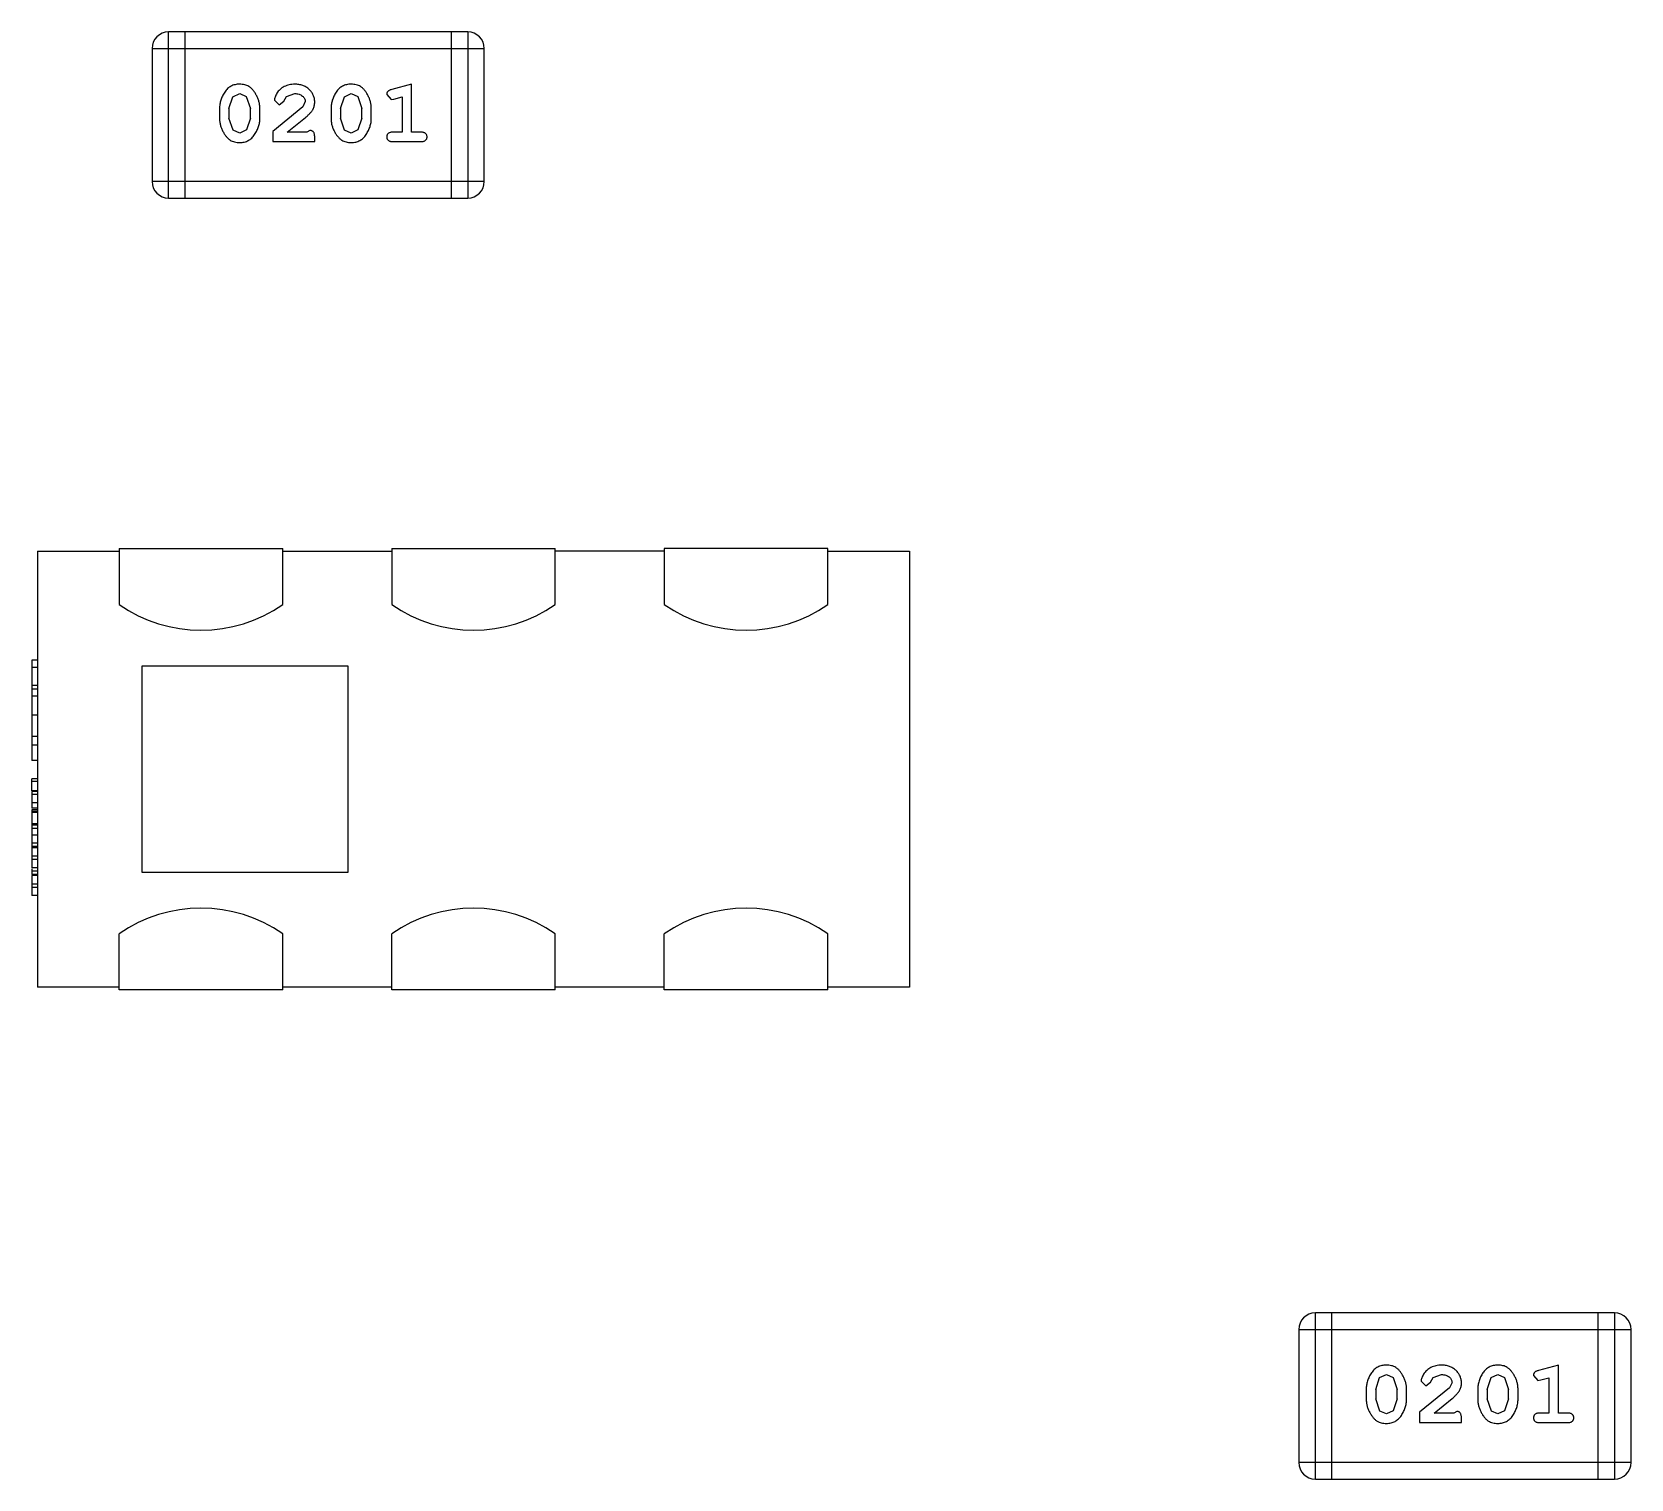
# Model space of a CAD drawing. Header units: inches. Extents: x 4.1 to 94, y -51.8 to -2.2.
# Drawn here: x 71.761 to 74.694, y -21.817 to -19.163 of the extents above; entities that cross this region are included whole.
import ezdxf

# ---------------------------------------------------------------- set-up
doc = ezdxf.new("R2010")
doc.units = ezdxf.units.IN
doc.header["$LTSCALE"] = 1.21
doc.header["$MEASUREMENT"] = 0
doc.layers.get('0').update_dxf_attribs({"linetype": 'CONTINUOUS'})
doc.layers.add('DIPLEXER-SMD_6P-L1_6-W0_8_LFD_1', color=7, linetype='CONTINUOUS')

msp = doc.modelspace()

# ---------------------------------------------------------------- linework, layer by layer
at = {"color": 7, "linetype": 'Continuous'}
for p, q in [((72.0113, -19.4674), (72.0113, -19.1626)), ((72.5599, -19.1626), (72.0113, -19.1626)), ((72.0417, -19.4674), (72.0417, -19.1626)), ((72.5294, -19.1626), (72.5294, -19.4674)), ((72.5599, -19.1626), (72.5599, -19.4674)), ((71.9808, -19.193), (71.9808, -19.4369)), ((71.9808, -19.193), (72.5904, -19.193)), ((72.5904, -19.4369), (72.5904, -19.193)), ((72.4571, -19.2583), (72.4205, -19.2682)), ((72.4571, -19.3464), (72.4571, -19.2583)), ((72.122, -19.3032), (72.1292, -19.2814)), ((72.1292, -19.2814), (72.1416, -19.2756)), ((72.1416, -19.2756), (72.1537, -19.2809)), ((72.1537, -19.2809), (72.1613, -19.3032)), ((72.2572, -19.2999), (72.2022, -19.3449)), ((72.2054, -19.2877), (72.2142, -19.2961)), ((72.2142, -19.2961), (72.2227, -19.2895)), ((72.2227, -19.2895), (72.2276, -19.281)), ((72.2276, -19.281), (72.2425, -19.2756)), ((72.262, -19.2902), (72.2572, -19.2999)), ((72.3265, -19.3032), (72.3337, -19.2814)), ((72.3337, -19.2814), (72.3461, -19.2756)), ((72.3461, -19.2756), (72.3582, -19.2809)), ((72.3582, -19.2809), (72.3658, -19.3032)), ((72.4114, -19.2774), (72.4193, -19.2866)), ((72.4193, -19.2866), (72.4247, -19.2856)), ((72.4247, -19.2856), (72.4398, -19.2815)), ((72.4398, -19.2815), (72.4398, -19.3464)), ((72.1047, -19.3029), (72.1047, -19.3207)), ((72.122, -19.3032), (72.122, -19.3204)), ((72.1296, -19.3427), (72.122, -19.3204)), ((72.1613, -19.3204), (72.1541, -19.3422)), ((72.1613, -19.3204), (72.1613, -19.3032)), ((72.1786, -19.3207), (72.1786, -19.3029)), ((72.229, -19.3464), (72.2625, -19.3194)), ((72.3092, -19.3029), (72.3092, -19.3207)), ((72.3265, -19.3032), (72.3265, -19.3204)), ((72.3341, -19.3427), (72.3265, -19.3204)), ((72.3658, -19.3204), (72.3586, -19.3422)), ((72.3658, -19.3204), (72.3658, -19.3032)), ((72.3831, -19.3207), (72.3831, -19.3029)), ((72.1418, -19.348), (72.1296, -19.3427)), ((72.1541, -19.3422), (72.1418, -19.348)), ((72.2022, -19.3449), (72.2022, -19.3637)), ((72.2651, -19.3464), (72.229, -19.3464)), ((72.2706, -19.3433), (72.2651, -19.3464)), ((72.2793, -19.3637), (72.2793, -19.3559)), ((72.3463, -19.348), (72.3341, -19.3427)), ((72.3586, -19.3422), (72.3463, -19.348)), ((72.4398, -19.3464), (72.4224, -19.3464)), ((72.4744, -19.3464), (72.4571, -19.3464)), ((72.2022, -19.3637), (72.2793, -19.3637)), ((72.4224, -19.3637), (72.4744, -19.3637)), ((72.5904, -19.4369), (71.9808, -19.4369)), ((72.0113, -19.4674), (72.5599, -19.4674)), ((74.1149, -21.8174), (74.1149, -21.5126)), ((74.6635, -21.5126), (74.1149, -21.5126)), ((74.1454, -21.8174), (74.1454, -21.5126)), ((74.633, -21.5126), (74.633, -21.8174)), ((74.6635, -21.5126), (74.6635, -21.8174)), ((74.0844, -21.543), (74.0844, -21.7869)), ((74.0844, -21.543), (74.694, -21.543)), ((74.694, -21.7869), (74.694, -21.543)), ((74.5607, -21.6083), (74.5241, -21.6182)), ((74.5607, -21.6964), (74.5607, -21.6083)), ((74.2256, -21.6532), (74.2328, -21.6314)), ((74.2328, -21.6314), (74.2452, -21.6256)), ((74.2452, -21.6256), (74.2574, -21.6309)), ((74.2574, -21.6309), (74.2649, -21.6532)), ((74.309, -21.6377), (74.3178, -21.6461)), ((74.3178, -21.6461), (74.3263, -21.6395)), ((74.3263, -21.6395), (74.3312, -21.631)), ((74.3312, -21.631), (74.3461, -21.6256)), ((74.3656, -21.6402), (74.3608, -21.6499)), ((74.4301, -21.6532), (74.4374, -21.6314)), ((74.4374, -21.6314), (74.4497, -21.6256)), ((74.4497, -21.6256), (74.4619, -21.6309)), ((74.4619, -21.6309), (74.4694, -21.6532)), ((74.5151, -21.6274), (74.5229, -21.6367)), ((74.5229, -21.6367), (74.5284, -21.6356)), ((74.5284, -21.6356), (74.5434, -21.6315)), ((74.5434, -21.6315), (74.5434, -21.6964)), ((74.2083, -21.6529), (74.2083, -21.6707)), ((74.2256, -21.6532), (74.2256, -21.6704)), ((74.2332, -21.6927), (74.2256, -21.6704)), ((74.2649, -21.6704), (74.2577, -21.6922)), ((74.2649, -21.6704), (74.2649, -21.6532)), ((74.2822, -21.6707), (74.2822, -21.6529)), ((74.3608, -21.6499), (74.3058, -21.6949)), ((74.3326, -21.6964), (74.3661, -21.6694)), ((74.4128, -21.6529), (74.4128, -21.6707)), ((74.4301, -21.6532), (74.4301, -21.6704)), ((74.4378, -21.6927), (74.4301, -21.6704)), ((74.4694, -21.6704), (74.4622, -21.6922)), ((74.4694, -21.6704), (74.4694, -21.6532)), ((74.4867, -21.6707), (74.4867, -21.6529)), ((74.2454, -21.698), (74.2332, -21.6927)), ((74.2577, -21.6922), (74.2454, -21.698)), ((74.3058, -21.6949), (74.3058, -21.7137)), ((74.3688, -21.6964), (74.3326, -21.6964)), ((74.3743, -21.6933), (74.3688, -21.6964)), ((74.3829, -21.7137), (74.3829, -21.7059)), ((74.4499, -21.698), (74.4378, -21.6927)), ((74.4622, -21.6922), (74.4499, -21.698)), ((74.5434, -21.6964), (74.5261, -21.6964)), ((74.578, -21.6964), (74.5607, -21.6964)), ((74.3058, -21.7137), (74.3829, -21.7137)), ((74.5261, -21.7137), (74.578, -21.7137)), ((74.694, -21.7869), (74.0844, -21.7869)), ((74.1149, -21.8174), (74.6635, -21.8174))]:
    msp.add_line(p, q, dxfattribs=at)
for centre, start, end in [((72.0113, -19.193), 90, 180), ((72.5599, -19.193), 0, 90), ((72.0113, -19.4369), 180, 270), ((72.5599, -19.4369), 270, 0), ((74.1149, -21.543), 90, 180), ((74.6635, -21.543), 0, 90), ((74.1149, -21.7869), 180, 270), ((74.6635, -21.7869), 270, 0)]:
    msp.add_arc(centre, 0.0305, start, end, dxfattribs=at)
for points, knots in [([(72.1415, -19.2583), (72.14, -19.2584), (72.1372, -19.2584), (72.1331, -19.2592), (72.1293, -19.2603), (72.1257, -19.2619), (72.1224, -19.2639), (72.1194, -19.2664), (72.1166, -19.2694), (72.1141, -19.2728), (72.1119, -19.2764), (72.11, -19.2801), (72.1083, -19.2838), (72.107, -19.2875), (72.1059, -19.2913), (72.1052, -19.2952), (72.1048, -19.299), (72.1047, -19.3016), (72.1047, -19.3029)], [0, 0, 0, 0, 0.06692, 0.130834, 0.19258, 0.252759, 0.312631, 0.373411, 0.436359, 0.501894, 0.568244, 0.632472, 0.69556, 0.757163, 0.818592, 0.878885, 0.939235, 1, 1, 1, 1]), ([(72.1786, -19.3029), (72.1786, -19.3019), (72.1785, -19.2997), (72.1783, -19.2965), (72.1777, -19.2934), (72.1771, -19.2903), (72.1761, -19.2872), (72.175, -19.2842), (72.1737, -19.2813), (72.1722, -19.2784), (72.1706, -19.2757), (72.169, -19.2731), (72.1673, -19.2708), (72.1657, -19.2687), (72.164, -19.2668), (72.1623, -19.2652), (72.1605, -19.2637), (72.1581, -19.2622), (72.155, -19.2606), (72.1508, -19.2593), (72.1463, -19.2585), (72.1431, -19.2584), (72.1415, -19.2583)], [0, 0, 0, 0, 0.049855, 0.099516, 0.148482, 0.19758, 0.246804, 0.296268, 0.346517, 0.397047, 0.446826, 0.49336, 0.537801, 0.579207, 0.617974, 0.654833, 0.689171, 0.722088, 0.786392, 0.853518, 0.924186, 1, 1, 1, 1]), ([(72.2426, -19.2583), (72.2409, -19.2584), (72.2376, -19.2585), (72.2326, -19.2594), (72.2279, -19.2608), (72.2234, -19.2628), (72.2192, -19.2652), (72.2156, -19.2681), (72.2124, -19.2713), (72.2099, -19.2749), (72.208, -19.2785), (72.2065, -19.2818), (72.2056, -19.2848), (72.2054, -19.2868), (72.2054, -19.2877)], [0, 0, 0, 0, 0.098286, 0.193983, 0.289056, 0.384352, 0.477435, 0.566197, 0.652355, 0.737986, 0.818188, 0.887401, 0.94802, 1, 1, 1, 1]), ([(72.2793, -19.2911), (72.2793, -19.29), (72.2792, -19.2878), (72.2787, -19.2845), (72.2779, -19.2814), (72.2768, -19.2785), (72.2753, -19.2756), (72.2735, -19.2729), (72.2714, -19.2703), (72.269, -19.2679), (72.2664, -19.2656), (72.2635, -19.2637), (72.2605, -19.262), (72.2573, -19.2606), (72.2539, -19.2596), (72.2503, -19.2589), (72.2465, -19.2584), (72.2439, -19.2584), (72.2426, -19.2583)], [0, 0, 0, 0, 0.060981, 0.120256, 0.178148, 0.236115, 0.293993, 0.352864, 0.413358, 0.476056, 0.539296, 0.602396, 0.665116, 0.728325, 0.792919, 0.859317, 0.928302, 1, 1, 1, 1]), ([(72.346, -19.2583), (72.3445, -19.2584), (72.3417, -19.2584), (72.3376, -19.2592), (72.3338, -19.2603), (72.3302, -19.2619), (72.3269, -19.2639), (72.3239, -19.2664), (72.3211, -19.2694), (72.3186, -19.2728), (72.3164, -19.2764), (72.3145, -19.2801), (72.3129, -19.2838), (72.3115, -19.2875), (72.3105, -19.2913), (72.3097, -19.2952), (72.3093, -19.299), (72.3092, -19.3016), (72.3092, -19.3029)], [0, 0, 0, 0, 0.06692, 0.130834, 0.19258, 0.252759, 0.312631, 0.373411, 0.436359, 0.501894, 0.568244, 0.632472, 0.69556, 0.757163, 0.818592, 0.878885, 0.939235, 1, 1, 1, 1]), ([(72.3831, -19.3029), (72.3831, -19.3019), (72.3831, -19.2997), (72.3828, -19.2965), (72.3822, -19.2934), (72.3816, -19.2903), (72.3806, -19.2872), (72.3795, -19.2842), (72.3782, -19.2813), (72.3767, -19.2784), (72.3751, -19.2757), (72.3735, -19.2731), (72.3718, -19.2708), (72.3702, -19.2687), (72.3685, -19.2668), (72.3668, -19.2652), (72.365, -19.2637), (72.3627, -19.2622), (72.3595, -19.2606), (72.3553, -19.2593), (72.3508, -19.2585), (72.3476, -19.2584), (72.346, -19.2583)], [0, 0, 0, 0, 0.049855, 0.099516, 0.148482, 0.19758, 0.246804, 0.296268, 0.346517, 0.397047, 0.446826, 0.49336, 0.537801, 0.579207, 0.617974, 0.654833, 0.689171, 0.722088, 0.786392, 0.853518, 0.924186, 1, 1, 1, 1]), ([(72.4205, -19.2682), (72.4196, -19.2685), (72.4181, -19.2689), (72.416, -19.2698), (72.4144, -19.2707), (72.4132, -19.2717), (72.4124, -19.2729), (72.4118, -19.2742), (72.4115, -19.2757), (72.4114, -19.2768), (72.4114, -19.2774)], [0, 0, 0, 0, 0.187321, 0.344927, 0.475328, 0.579604, 0.674244, 0.773631, 0.882025, 1, 1, 1, 1]), ([(72.2425, -19.2756), (72.2439, -19.2757), (72.2466, -19.2758), (72.2504, -19.2766), (72.2538, -19.278), (72.2567, -19.2799), (72.259, -19.2822), (72.2607, -19.2846), (72.2618, -19.2874), (72.2619, -19.2892), (72.262, -19.2902)], [0, 0, 0, 0, 0.156344, 0.299348, 0.4327, 0.561, 0.682299, 0.791883, 0.89611, 1, 1, 1, 1]), ([(72.2625, -19.3194), (72.2634, -19.3186), (72.2651, -19.3171), (72.2675, -19.3149), (72.2696, -19.3128), (72.2715, -19.3108), (72.2731, -19.3089), (72.2744, -19.3072), (72.2755, -19.3055), (72.2767, -19.3035), (72.2777, -19.3009), (72.2786, -19.2978), (72.2792, -19.2945), (72.2793, -19.2922), (72.2793, -19.2911)], [0, 0, 0, 0, 0.103002, 0.197728, 0.285279, 0.365235, 0.437224, 0.502446, 0.560545, 0.611446, 0.707576, 0.80349, 0.900532, 1, 1, 1, 1]), ([(72.1047, -19.3207), (72.1047, -19.3218), (72.1047, -19.3239), (72.105, -19.3271), (72.1055, -19.3302), (72.1062, -19.3333), (72.1071, -19.3363), (72.1082, -19.3393), (72.1095, -19.3423), (72.111, -19.3452), (72.1125, -19.3479), (72.1142, -19.3504), (72.1158, -19.3528), (72.1174, -19.3549), (72.1191, -19.3567), (72.1208, -19.3584), (72.1226, -19.3598), (72.1249, -19.3614), (72.1281, -19.363), (72.1323, -19.3643), (72.1369, -19.3652), (72.1401, -19.3653), (72.1417, -19.3653)], [0, 0, 0, 0, 0.049886, 0.09882, 0.148132, 0.19689, 0.246038, 0.295176, 0.345305, 0.395692, 0.445312, 0.491875, 0.535813, 0.577009, 0.616081, 0.652689, 0.687585, 0.720206, 0.785062, 0.85223, 0.923759, 1, 1, 1, 1]), ([(72.1417, -19.3653), (72.1432, -19.3653), (72.146, -19.3652), (72.1501, -19.3645), (72.1539, -19.3634), (72.1575, -19.3618), (72.1608, -19.3597), (72.1638, -19.3572), (72.1667, -19.3543), (72.1691, -19.3509), (72.1713, -19.3473), (72.1733, -19.3436), (72.1749, -19.3399), (72.1763, -19.3361), (72.1773, -19.3323), (72.1781, -19.3285), (72.1785, -19.3246), (72.1786, -19.322), (72.1786, -19.3207)], [0, 0, 0, 0, 0.067217, 0.131051, 0.19272, 0.252824, 0.312745, 0.373449, 0.436041, 0.501494, 0.567761, 0.632087, 0.695096, 0.757109, 0.817993, 0.878657, 0.939311, 1, 1, 1, 1]), ([(72.3092, -19.3207), (72.3092, -19.3218), (72.3092, -19.3239), (72.3095, -19.3271), (72.31, -19.3302), (72.3107, -19.3333), (72.3116, -19.3363), (72.3127, -19.3393), (72.314, -19.3423), (72.3155, -19.3452), (72.317, -19.3479), (72.3187, -19.3504), (72.3203, -19.3528), (72.322, -19.3549), (72.3237, -19.3567), (72.3254, -19.3584), (72.3271, -19.3598), (72.3295, -19.3614), (72.3326, -19.363), (72.3368, -19.3643), (72.3414, -19.3652), (72.3446, -19.3653), (72.3462, -19.3653)], [0, 0, 0, 0, 0.049886, 0.09882, 0.148132, 0.19689, 0.246038, 0.295176, 0.345305, 0.395692, 0.445312, 0.491875, 0.535813, 0.577009, 0.616081, 0.652689, 0.687585, 0.720206, 0.785062, 0.85223, 0.923759, 1, 1, 1, 1]), ([(72.3462, -19.3653), (72.3477, -19.3653), (72.3505, -19.3652), (72.3546, -19.3645), (72.3584, -19.3634), (72.362, -19.3618), (72.3653, -19.3597), (72.3684, -19.3572), (72.3712, -19.3543), (72.3736, -19.3509), (72.3758, -19.3473), (72.3778, -19.3436), (72.3794, -19.3399), (72.3808, -19.3361), (72.3818, -19.3323), (72.3826, -19.3285), (72.383, -19.3246), (72.3831, -19.322), (72.3831, -19.3207)], [0, 0, 0, 0, 0.067217, 0.131051, 0.19272, 0.252824, 0.312745, 0.373449, 0.436041, 0.501494, 0.567761, 0.632087, 0.695096, 0.757109, 0.817993, 0.878657, 0.939311, 1, 1, 1, 1]), ([(72.2793, -19.3559), (72.2793, -19.3548), (72.2792, -19.3528), (72.2788, -19.3501), (72.2781, -19.3479), (72.2771, -19.3461), (72.2757, -19.3448), (72.2742, -19.3439), (72.2725, -19.3434), (72.2713, -19.3433), (72.2706, -19.3433)], [0, 0, 0, 0, 0.1844, 0.34094, 0.473574, 0.586824, 0.690029, 0.789175, 0.890445, 1, 1, 1, 1]), ([(72.4224, -19.3464), (72.4216, -19.3464), (72.4199, -19.3465), (72.4175, -19.3469), (72.4156, -19.3477), (72.414, -19.3488), (72.4129, -19.3501), (72.412, -19.3516), (72.4115, -19.3533), (72.4115, -19.3545), (72.4114, -19.3551)], [0, 0, 0, 0, 0.169102, 0.317658, 0.446239, 0.563118, 0.671828, 0.776546, 0.884858, 1, 1, 1, 1]), ([(72.4114, -19.3551), (72.4115, -19.3557), (72.4115, -19.3569), (72.412, -19.3586), (72.4129, -19.3601), (72.414, -19.3614), (72.4156, -19.3625), (72.4175, -19.3632), (72.4199, -19.3637), (72.4216, -19.3637), (72.4224, -19.3637)], [0, 0, 0, 0, 0.115051, 0.223278, 0.329269, 0.437893, 0.554681, 0.682591, 0.83103, 1, 1, 1, 1]), ([(72.4854, -19.3551), (72.4853, -19.3545), (72.4853, -19.3533), (72.4848, -19.3516), (72.4839, -19.3501), (72.4828, -19.3488), (72.4812, -19.3477), (72.4793, -19.3469), (72.4769, -19.3465), (72.4753, -19.3464), (72.4744, -19.3464)], [0, 0, 0, 0, 0.11517, 0.223509, 0.328254, 0.438012, 0.553651, 0.682263, 0.830856, 1, 1, 1, 1]), ([(72.4744, -19.3637), (72.4753, -19.3637), (72.4769, -19.3637), (72.4793, -19.3632), (72.4812, -19.3625), (72.4828, -19.3614), (72.4839, -19.3601), (72.4848, -19.3586), (72.4853, -19.3569), (72.4853, -19.3557), (72.4854, -19.3551)], [0, 0, 0, 0, 0.169012, 0.317488, 0.445429, 0.560977, 0.67065, 0.776666, 0.88492, 1, 1, 1, 1]), ([(74.2451, -21.6083), (74.2437, -21.6084), (74.2408, -21.6084), (74.2368, -21.6092), (74.2329, -21.6103), (74.2293, -21.6119), (74.226, -21.6139), (74.223, -21.6164), (74.2202, -21.6194), (74.2177, -21.6228), (74.2155, -21.6264), (74.2136, -21.6301), (74.212, -21.6338), (74.2106, -21.6375), (74.2096, -21.6413), (74.2088, -21.6452), (74.2084, -21.649), (74.2083, -21.6516), (74.2083, -21.6529)], [0, 0, 0, 0, 0.06692, 0.130834, 0.19258, 0.252759, 0.312631, 0.373411, 0.436359, 0.501894, 0.568244, 0.632472, 0.69556, 0.757163, 0.818592, 0.878885, 0.939235, 1, 1, 1, 1]), ([(74.2822, -21.6529), (74.2822, -21.6519), (74.2822, -21.6497), (74.2819, -21.6465), (74.2813, -21.6434), (74.2807, -21.6403), (74.2798, -21.6373), (74.2786, -21.6342), (74.2773, -21.6313), (74.2758, -21.6284), (74.2742, -21.6257), (74.2726, -21.6231), (74.271, -21.6208), (74.2693, -21.6187), (74.2676, -21.6168), (74.2659, -21.6152), (74.2641, -21.6138), (74.2618, -21.6122), (74.2586, -21.6106), (74.2544, -21.6093), (74.2499, -21.6085), (74.2467, -21.6084), (74.2451, -21.6083)], [0, 0, 0, 0, 0.049855, 0.099516, 0.148482, 0.19758, 0.246804, 0.296268, 0.346517, 0.397047, 0.446826, 0.49336, 0.537801, 0.579207, 0.617974, 0.654833, 0.689171, 0.722088, 0.786392, 0.853518, 0.924186, 1, 1, 1, 1]), ([(74.3462, -21.6083), (74.3445, -21.6084), (74.3412, -21.6085), (74.3362, -21.6094), (74.3315, -21.6108), (74.327, -21.6128), (74.3229, -21.6152), (74.3192, -21.6181), (74.3161, -21.6213), (74.3136, -21.6249), (74.3116, -21.6285), (74.3101, -21.6318), (74.3092, -21.6348), (74.309, -21.6368), (74.309, -21.6377)], [0, 0, 0, 0, 0.098286, 0.193983, 0.289056, 0.384352, 0.477435, 0.566197, 0.652355, 0.737986, 0.818188, 0.887401, 0.94802, 1, 1, 1, 1]), ([(74.3829, -21.6411), (74.3829, -21.64), (74.3828, -21.6378), (74.3823, -21.6345), (74.3815, -21.6314), (74.3804, -21.6285), (74.3789, -21.6256), (74.3771, -21.6229), (74.375, -21.6203), (74.3726, -21.6179), (74.37, -21.6156), (74.3671, -21.6137), (74.3641, -21.612), (74.3609, -21.6106), (74.3575, -21.6096), (74.3539, -21.6089), (74.3501, -21.6084), (74.3476, -21.6084), (74.3462, -21.6083)], [0, 0, 0, 0, 0.060981, 0.120256, 0.178148, 0.236115, 0.293993, 0.352864, 0.413358, 0.476056, 0.539296, 0.602396, 0.665116, 0.728325, 0.792919, 0.859317, 0.928302, 1, 1, 1, 1]), ([(74.4496, -21.6083), (74.4482, -21.6084), (74.4454, -21.6084), (74.4413, -21.6092), (74.4374, -21.6103), (74.4339, -21.6119), (74.4306, -21.6139), (74.4275, -21.6164), (74.4247, -21.6194), (74.4223, -21.6228), (74.4201, -21.6264), (74.4181, -21.6301), (74.4165, -21.6338), (74.4151, -21.6375), (74.4141, -21.6413), (74.4133, -21.6452), (74.4129, -21.649), (74.4128, -21.6516), (74.4128, -21.6529)], [0, 0, 0, 0, 0.06692, 0.130834, 0.19258, 0.252759, 0.312631, 0.373411, 0.436359, 0.501894, 0.568244, 0.632472, 0.69556, 0.757163, 0.818592, 0.878885, 0.939235, 1, 1, 1, 1]), ([(74.4867, -21.6529), (74.4867, -21.6519), (74.4867, -21.6497), (74.4864, -21.6465), (74.4859, -21.6434), (74.4852, -21.6403), (74.4843, -21.6373), (74.4832, -21.6342), (74.4819, -21.6313), (74.4804, -21.6284), (74.4788, -21.6257), (74.4771, -21.6231), (74.4755, -21.6208), (74.4738, -21.6187), (74.4721, -21.6168), (74.4704, -21.6152), (74.4686, -21.6138), (74.4663, -21.6122), (74.4631, -21.6106), (74.4589, -21.6093), (74.4544, -21.6085), (74.4512, -21.6084), (74.4496, -21.6083)], [0, 0, 0, 0, 0.049855, 0.099516, 0.148482, 0.19758, 0.246804, 0.296268, 0.346517, 0.397047, 0.446826, 0.49336, 0.537801, 0.579207, 0.617974, 0.654833, 0.689171, 0.722088, 0.786392, 0.853518, 0.924186, 1, 1, 1, 1]), ([(74.5241, -21.6182), (74.5233, -21.6185), (74.5217, -21.6189), (74.5196, -21.6198), (74.518, -21.6207), (74.5168, -21.6217), (74.516, -21.6229), (74.5155, -21.6242), (74.5151, -21.6258), (74.5151, -21.6268), (74.5151, -21.6274)], [0, 0, 0, 0, 0.187321, 0.344927, 0.475328, 0.579604, 0.674244, 0.773631, 0.882025, 1, 1, 1, 1]), ([(74.3461, -21.6256), (74.3475, -21.6257), (74.3502, -21.6258), (74.354, -21.6266), (74.3574, -21.628), (74.3603, -21.6299), (74.3626, -21.6322), (74.3644, -21.6347), (74.3654, -21.6374), (74.3655, -21.6392), (74.3656, -21.6402)], [0, 0, 0, 0, 0.156344, 0.299348, 0.4327, 0.561, 0.682299, 0.791883, 0.89611, 1, 1, 1, 1]), ([(74.3661, -21.6694), (74.367, -21.6686), (74.3687, -21.6671), (74.3711, -21.6649), (74.3732, -21.6628), (74.3751, -21.6608), (74.3767, -21.6589), (74.378, -21.6572), (74.3792, -21.6555), (74.3803, -21.6535), (74.3814, -21.6509), (74.3823, -21.6478), (74.3828, -21.6445), (74.3829, -21.6422), (74.3829, -21.6411)], [0, 0, 0, 0, 0.103002, 0.197728, 0.285279, 0.365235, 0.437224, 0.502446, 0.560545, 0.611446, 0.707576, 0.80349, 0.900532, 1, 1, 1, 1]), ([(74.2083, -21.6707), (74.2083, -21.6718), (74.2083, -21.6739), (74.2087, -21.6771), (74.2091, -21.6802), (74.2098, -21.6833), (74.2107, -21.6863), (74.2118, -21.6893), (74.2131, -21.6923), (74.2146, -21.6952), (74.2162, -21.6979), (74.2178, -21.7005), (74.2194, -21.7028), (74.2211, -21.7049), (74.2228, -21.7067), (74.2245, -21.7084), (74.2262, -21.7098), (74.2286, -21.7114), (74.2317, -21.713), (74.2359, -21.7143), (74.2405, -21.7152), (74.2437, -21.7153), (74.2453, -21.7153)], [0, 0, 0, 0, 0.049886, 0.09882, 0.148132, 0.19689, 0.246038, 0.295176, 0.345305, 0.395692, 0.445312, 0.491875, 0.535813, 0.577009, 0.616081, 0.652689, 0.687585, 0.720206, 0.785062, 0.85223, 0.923759, 1, 1, 1, 1]), ([(74.2453, -21.7153), (74.2468, -21.7153), (74.2496, -21.7152), (74.2537, -21.7145), (74.2575, -21.7134), (74.2611, -21.7118), (74.2644, -21.7097), (74.2675, -21.7072), (74.2703, -21.7043), (74.2727, -21.7009), (74.2749, -21.6973), (74.2769, -21.6936), (74.2785, -21.6899), (74.2799, -21.6861), (74.2809, -21.6823), (74.2817, -21.6785), (74.2821, -21.6746), (74.2822, -21.672), (74.2822, -21.6707)], [0, 0, 0, 0, 0.067217, 0.131051, 0.19272, 0.252824, 0.312745, 0.373449, 0.436041, 0.501494, 0.567761, 0.632087, 0.695096, 0.757109, 0.817993, 0.878657, 0.939311, 1, 1, 1, 1]), ([(74.4128, -21.6707), (74.4128, -21.6718), (74.4129, -21.6739), (74.4132, -21.6771), (74.4136, -21.6802), (74.4144, -21.6833), (74.4152, -21.6863), (74.4164, -21.6893), (74.4176, -21.6923), (74.4191, -21.6952), (74.4207, -21.6979), (74.4223, -21.7005), (74.4239, -21.7028), (74.4256, -21.7049), (74.4273, -21.7067), (74.429, -21.7084), (74.4307, -21.7098), (74.4331, -21.7114), (74.4363, -21.713), (74.4405, -21.7143), (74.445, -21.7152), (74.4482, -21.7153), (74.4498, -21.7153)], [0, 0, 0, 0, 0.049886, 0.09882, 0.148132, 0.19689, 0.246038, 0.295176, 0.345305, 0.395692, 0.445312, 0.491875, 0.535813, 0.577009, 0.616081, 0.652689, 0.687585, 0.720206, 0.785062, 0.85223, 0.923759, 1, 1, 1, 1]), ([(74.4498, -21.7153), (74.4513, -21.7153), (74.4541, -21.7152), (74.4582, -21.7145), (74.462, -21.7134), (74.4656, -21.7118), (74.4689, -21.7097), (74.472, -21.7072), (74.4748, -21.7043), (74.4772, -21.7009), (74.4794, -21.6973), (74.4814, -21.6936), (74.483, -21.6899), (74.4844, -21.6861), (74.4854, -21.6823), (74.4862, -21.6785), (74.4867, -21.6746), (74.4867, -21.672), (74.4867, -21.6707)], [0, 0, 0, 0, 0.067217, 0.131051, 0.19272, 0.252824, 0.312745, 0.373449, 0.436041, 0.501494, 0.567761, 0.632087, 0.695096, 0.757109, 0.817993, 0.878657, 0.939311, 1, 1, 1, 1]), ([(74.3829, -21.7059), (74.3829, -21.7048), (74.3829, -21.7028), (74.3824, -21.7001), (74.3817, -21.6979), (74.3807, -21.6961), (74.3794, -21.6948), (74.3778, -21.6939), (74.3761, -21.6934), (74.3749, -21.6933), (74.3743, -21.6933)], [0, 0, 0, 0, 0.1844, 0.34094, 0.473574, 0.586824, 0.690029, 0.789175, 0.890445, 1, 1, 1, 1]), ([(74.5261, -21.6964), (74.5252, -21.6965), (74.5235, -21.6965), (74.5212, -21.697), (74.5192, -21.6977), (74.5176, -21.6988), (74.5165, -21.7001), (74.5157, -21.7016), (74.5152, -21.7033), (74.5151, -21.7045), (74.5151, -21.7051)], [0, 0, 0, 0, 0.169102, 0.317658, 0.446239, 0.563118, 0.671828, 0.776546, 0.884858, 1, 1, 1, 1]), ([(74.5151, -21.7051), (74.5151, -21.7057), (74.5152, -21.7069), (74.5157, -21.7086), (74.5165, -21.7101), (74.5176, -21.7114), (74.5192, -21.7125), (74.5212, -21.7132), (74.5235, -21.7137), (74.5252, -21.7137), (74.5261, -21.7137)], [0, 0, 0, 0, 0.115051, 0.223278, 0.329269, 0.437893, 0.554681, 0.682591, 0.83103, 1, 1, 1, 1]), ([(74.589, -21.7051), (74.589, -21.7045), (74.5889, -21.7033), (74.5884, -21.7016), (74.5876, -21.7001), (74.5864, -21.6988), (74.5848, -21.6977), (74.5829, -21.697), (74.5806, -21.6965), (74.5789, -21.6965), (74.578, -21.6964)], [0, 0, 0, 0, 0.11517, 0.223509, 0.328254, 0.438012, 0.553651, 0.682263, 0.830856, 1, 1, 1, 1]), ([(74.578, -21.7137), (74.5789, -21.7137), (74.5806, -21.7137), (74.5829, -21.7132), (74.5849, -21.7125), (74.5864, -21.7114), (74.5876, -21.7101), (74.5884, -21.7086), (74.5889, -21.7069), (74.589, -21.7057), (74.589, -21.7051)], [0, 0, 0, 0, 0.169012, 0.317488, 0.445429, 0.560977, 0.67065, 0.776666, 0.88492, 1, 1, 1, 1])]:
    msp.add_open_spline(points, degree=3, knots=knots, dxfattribs=at)
at = {"layer": 'DIPLEXER-SMD_6P-L1_6-W0_8_LFD_1', "color": 7, "linetype": 'Continuous'}
for p, q in [((71.7706, -20.115), (71.7706, -20.915)), ((71.7706, -20.115), (71.9206, -20.115)), ((71.9206, -20.11), (71.9206, -20.2129)), ((71.9206, -20.11), (72.2206, -20.11)), ((72.2206, -20.2129), (72.2206, -20.11)), ((72.2206, -20.115), (72.4206, -20.115)), ((72.4206, -20.11), (72.4206, -20.2129)), ((72.4206, -20.11), (72.7206, -20.11)), ((72.7206, -20.2129), (72.7206, -20.11)), ((72.9206, -20.115), (72.7206, -20.115)), ((72.9206, -20.11), (72.9206, -20.2129)), ((73.2206, -20.11), (72.9206, -20.11)), ((73.2206, -20.2129), (73.2206, -20.11)), ((73.2206, -20.115), (73.3706, -20.115)), ((73.3706, -20.115), (73.3706, -20.915)), ((71.7606, -20.3149), (71.7606, -20.4994)), ((71.7706, -20.3149), (71.7606, -20.3149)), ((71.7706, -20.3285), (71.7606, -20.3285)), ((71.9623, -20.3258), (71.9623, -20.7043)), ((72.3408, -20.3258), (71.9623, -20.3258)), ((72.3408, -20.7043), (72.3408, -20.3258)), ((71.7706, -20.3617), (71.7606, -20.3617)), ((71.7706, -20.3684), (71.7606, -20.3684)), ((71.7706, -20.3811), (71.7606, -20.3811)), ((71.7706, -20.4158), (71.7606, -20.4158)), ((71.7706, -20.4551), (71.7606, -20.4551)), ((71.7606, -20.4707), (71.7706, -20.4707)), ((71.7706, -20.4994), (71.7606, -20.4994)), ((71.7606, -20.5546), (71.7606, -20.5327)), ((71.7706, -20.5327), (71.7606, -20.5327)), ((71.7706, -20.5379), (71.7606, -20.5379)), ((71.7606, -20.5541), (71.7706, -20.5541)), ((71.7606, -20.5546), (71.7706, -20.5546)), ((71.7606, -20.5558), (71.7606, -20.5863)), ((71.7706, -20.5558), (71.7606, -20.5558)), ((71.7706, -20.5617), (71.7606, -20.5617)), ((71.7706, -20.5766), (71.7606, -20.5766)), ((71.7706, -20.5863), (71.7606, -20.5863)), ((71.7606, -20.5897), (71.7606, -20.6959)), ((71.7706, -20.5897), (71.7606, -20.5897)), ((71.7706, -20.593), (71.7606, -20.593)), ((71.7706, -20.5944), (71.7606, -20.5944)), ((71.7706, -20.6153), (71.7606, -20.6153)), ((71.7606, -20.6163), (71.7706, -20.6163)), ((71.7706, -20.6177), (71.7606, -20.6177)), ((71.7706, -20.624), (71.7606, -20.624)), ((71.7606, -20.6356), (71.7706, -20.6356)), ((71.7706, -20.6509), (71.7606, -20.6509)), ((71.7706, -20.6571), (71.7606, -20.6571)), ((71.7706, -20.6593), (71.7606, -20.6593)), ((71.7706, -20.6748), (71.7606, -20.6748)), ((71.7606, -20.6804), (71.7706, -20.6804)), ((71.7706, -20.6959), (71.7606, -20.6959)), ((71.7606, -20.6976), (71.7606, -20.708)), ((71.7706, -20.7019), (71.7606, -20.7019)), ((71.7706, -20.708), (71.7606, -20.708)), ((71.9623, -20.7043), (72.3408, -20.7043)), ((71.7606, -20.7103), (71.7606, -20.7469)), ((71.7706, -20.7103), (71.7606, -20.7103)), ((71.7706, -20.7258), (71.7606, -20.7258)), ((71.7606, -20.7314), (71.7706, -20.7314)), ((71.7706, -20.7469), (71.7606, -20.7469)), ((71.9206, -20.92), (71.9206, -20.8171)), ((72.2206, -20.92), (72.2206, -20.8171)), ((72.4206, -20.92), (72.4206, -20.8171)), ((72.7206, -20.92), (72.7206, -20.8171)), ((72.9206, -20.92), (72.9206, -20.8171)), ((73.2206, -20.92), (73.2206, -20.8171)), ((71.9206, -20.915), (71.7706, -20.915)), ((72.4206, -20.915), (72.2206, -20.915)), ((72.9206, -20.915), (72.7206, -20.915)), ((73.3706, -20.915), (73.2206, -20.915)), ((72.2206, -20.92), (71.9206, -20.92)), ((72.7206, -20.92), (72.4206, -20.92)), ((73.2206, -20.92), (72.9206, -20.92))]:
    msp.add_line(p, q, dxfattribs=at)
for centre, start, end in [((72.0706, -19.9977), 235.1201, 304.8799), ((72.5706, -19.9977), 235.1201, 304.8799), ((73.0706, -19.9977), 235.1201, 304.8799), ((72.0706, -21.0323), 55.1201, 124.8799), ((72.5706, -21.0323), 55.1201, 124.8799), ((73.0706, -21.0323), 55.1201, 124.8799)]:
    msp.add_arc(centre, 0.2623, start, end, dxfattribs=at)

doc.saveas('drawing.dxf')
